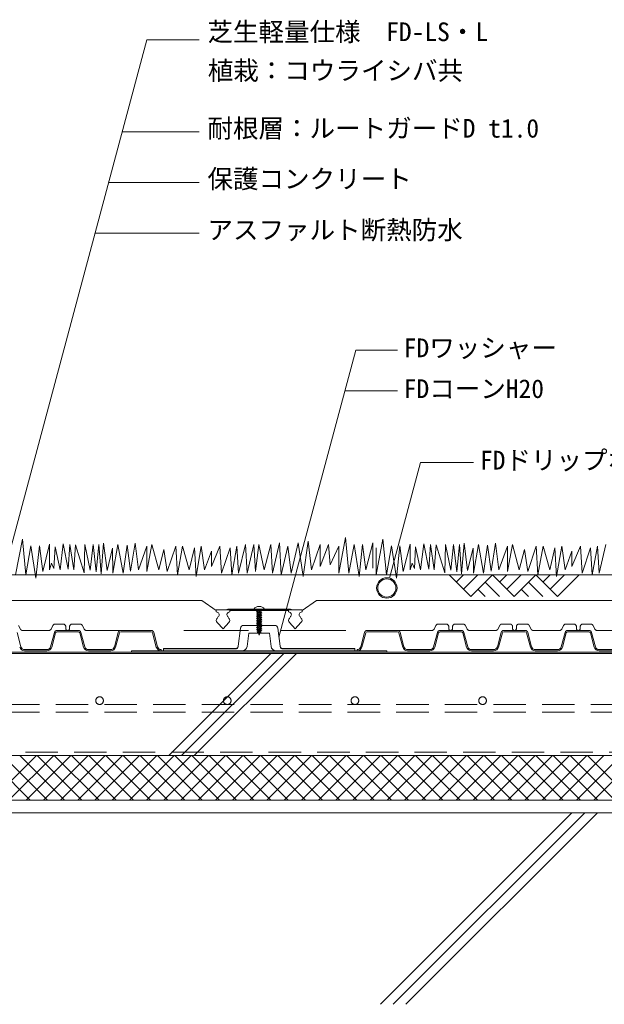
# Model space of a CAD drawing. Units: millimetres, scale not verified. Extents: x -1485 to 1485, y -1050 to 1050.
# Drawn here: x 104 to 562, y -460 to 312 of the extents above; entities that cross this region are included whole.
import ezdxf
from ezdxf.enums import TextEntityAlignment as Align

# ---------------------------------------------------------------- set-up
doc = ezdxf.new("R2010")
doc.units = ezdxf.units.MM
doc.header["$LTSCALE"] = 4
doc.linetypes.add('USER1', pattern=[19.05, 12.7, -6.35])
doc.linetypes.add('USER2', pattern=[9.525, 6.35, -3.175])
for name, color, linetype, lineweight in [('0-0_0', 7, 'Continuous', 18), ('0-3_HATCH', 9, 'Continuous', 18), ('0-4_KUTAI', 3, 'Continuous', 18), ('0-5_BOUSUI', 1, 'Continuous', 18), ('0-7_dannnetu', 6, 'Continuous', 18), ('0-8_KANAMONO', 4, 'Continuous', 18), ('0-9_buhin', 2, 'Continuous', 18), ('0-A_tensen', 7, 'USER2', 18), ('0-B_MOJI', 7, 'Continuous', 18), ('0-C_ecom', 7, 'Continuous', 18), ('0-D_GREEN', 3, 'Continuous', 18), ('0-E_FD-L', 4, 'Continuous', 18)]:
    doc.layers.add(name, color=color, linetype=linetype, lineweight=lineweight)
doc.styles.add('ＭＳ ゴシック', font='')
doc.styles.get('ＭＳ ゴシック').set_extended_font_data('MS Gothic')

# ---------------------------------------------------------------- blocks, each defined once
blk = doc.blocks.new('X5')
at = {"layer": '0-0_0'}
for p, q in [((1550.673, 645), (1515.673, 680)), ((1520.575, 645), (1555.575, 680)), ((1564.143, 645), (1529.143, 680)), ((1534.045, 645), (1569.045, 680)), ((1577.613, 645), (1542.613, 680)), ((1547.516, 645), (1582.516, 680)), ((1591.084, 645), (1556.084, 680)), ((1560.986, 645), (1595.986, 680)), ((1604.554, 645), (1569.554, 680)), ((1574.457, 645), (1609.457, 680)), ((1618.025, 645), (1583.025, 680)), ((1587.927, 645), (1622.927, 680)), ((1631.495, 645), (1596.495, 680)), ((1601.397, 645), (1636.397, 680)), ((1644.965, 645), (1609.965, 680)), ((1614.868, 645), (1649.868, 680)), ((1658.436, 645), (1623.436, 680)), ((1628.338, 645), (1663.338, 680)), ((1671.906, 645), (1636.906, 680)), ((1641.808, 645), (1676.808, 680)), ((1685.376, 645), (1650.376, 680)), ((1655.279, 645), (1690.279, 680)), ((1698.847, 645), (1663.847, 680)), ((1668.749, 645), (1703.749, 680)), ((1712.317, 645), (1677.317, 680)), ((1682.22, 645), (1717.22, 680)), ((1725.788, 645), (1690.788, 680)), ((1695.69, 645), (1730.69, 680)), ((1739.258, 645), (1704.258, 680)), ((1709.16, 645), (1744.16, 680)), ((1752.728, 645), (1717.728, 680)), ((1722.631, 645), (1757.631, 680)), ((1766.199, 645), (1731.199, 680)), ((1736.101, 645), (1771.101, 680)), ((1779.669, 645), (1744.669, 680)), ((1749.572, 645), (1784.572, 680)), ((1793.14, 645), (1758.14, 680)), ((1763.042, 645), (1798.042, 680)), ((1806.61, 645), (1771.61, 680)), ((1776.512, 645), (1811.512, 680)), ((1820.08, 645), (1785.08, 680)), ((1789.983, 645), (1824.983, 680)), ((1833.551, 645), (1798.551, 680)), ((1803.453, 645), (1838.453, 680)), ((1847.021, 645), (1812.021, 680)), ((1816.923, 645), (1851.923, 680)), ((1860.491, 645), (1825.491, 680)), ((1830.394, 645), (1865.394, 680)), ((1873.962, 645), (1838.962, 680)), ((1843.864, 645), (1878.864, 680)), ((1887.432, 645), (1852.432, 680)), ((1857.335, 645), (1892.335, 680)), ((1900.903, 645), (1865.903, 680)), ((1870.805, 645), (1905.805, 680)), ((1914.373, 645), (1879.373, 680)), ((1884.275, 645), (1919.275, 680)), ((1927.843, 645), (1892.843, 680)), ((1897.746, 645), (1932.746, 680)), ((1941.314, 645), (1906.314, 680)), ((1911.216, 645), (1946.216, 680)), ((1954.784, 645), (1919.784, 680)), ((1924.686, 645), (1959.686, 680)), ((1968.255, 645), (1933.255, 680)), ((1938.157, 645), (1973.157, 680)), ((1981.725, 645), (1946.725, 680)), ((1951.627, 645), (1986.627, 680)), ((1995.195, 645), (1960.195, 680)), ((1965.098, 645), (2000.098, 680)), ((2008.666, 645), (1973.666, 680)), ((1978.568, 645), (2013.568, 680)), ((2022.136, 645), (1987.136, 680)), ((1992.038, 645), (2027.038, 680))]:
    blk.add_line(p, q, dxfattribs=at)

msp = doc.modelspace()

# ---------------------------------------------------------------- linework, layer by layer
at = {"layer": '0-3_HATCH'}
for p, q in [((301.067, -184.504), (221.067, -264.504)), ((311.067, -184.504), (231.067, -264.504)), ((321.067, -184.504), (241.067, -264.504)), ((386.848, -459.504), (536.848, -309.504)), ((396.848, -459.504), (546.848, -309.504)), ((406.848, -459.504), (556.848, -309.504))]:
    msp.add_line(p, q, dxfattribs=at)
at = {"layer": '0-4_KUTAI'}
msp.add_line((881.848, -184.504), (-305.152, -184.504), dxfattribs=at)
msp.add_lwpolyline([(881.848, -309.504), (-678.152, -309.504), (-678.152, 90.496)], dxfattribs=at)
at = {"layer": '0-5_BOUSUI'}
msp.add_line((881.848, -183.504), (-231.852, -183.504), dxfattribs=at)
msp.add_lwpolyline([(881.848, -299.504), (-624.512, -299.504), (-668.152, -255.864), (-668.152, 40.796)], dxfattribs=at)
msp.add_lwpolyline([(191.848, -183.504), (391.848, -183.504), (391.848, -182.504), (191.848, -182.504)], close=True, dxfattribs=at)
at = {"layer": '0-7_dannnetu'}
msp.add_line((881.848, -264.504), (-574.512, -264.504), dxfattribs=at)
at = {"layer": '0-8_KANAMONO'}
for p, q in [((315.183, -149.704), (268.514, -149.704)), ((293.348, -150.904), (289.748, -151.504)), ((293.948, -152.204), (289.748, -152.904)), ((293.948, -153.604), (289.748, -154.304)), ((290.448, -151.1), (291.232, -150.904)), ((290.448, -151.1), (290.448, -150.904)), ((290.448, -151.908), (293.248, -151.208)), ((290.448, -152.5), (293.248, -151.8)), ((290.448, -153.308), (293.248, -152.608)), ((290.448, -153.9), (293.248, -153.2)), ((290.448, -154.708), (293.248, -154.008)), ((259.799, -155.658), (259.01, -157.05)), ((268.119, -157.05), (267.329, -155.658)), ((293.948, -155.004), (289.748, -155.704)), ((293.948, -156.404), (289.748, -157.104)), ((293.948, -157.804), (289.748, -158.504)), ((293.948, -159.204), (289.748, -159.904)), ((293.948, -160.604), (289.748, -161.304)), ((293.948, -162.004), (289.748, -162.704)), ((290.448, -155.3), (293.248, -154.6)), ((290.448, -156.108), (293.248, -155.408)), ((290.448, -156.7), (293.248, -156)), ((290.448, -157.508), (293.248, -156.808)), ((290.448, -158.1), (293.248, -157.4)), ((290.448, -158.908), (293.248, -158.208)), ((290.448, -159.5), (293.248, -158.8)), ((290.448, -160.308), (293.248, -159.608)), ((290.448, -160.9), (293.248, -160.2)), ((290.448, -161.708), (293.248, -161.008)), ((290.448, -162.3), (293.248, -161.6)), ((316.367, -155.658), (315.578, -157.05)), ((324.687, -157.05), (323.898, -155.658)), ((293.948, -163.404), (289.748, -164.104)), ((293.948, -164.804), (289.748, -165.504)), ((293.948, -166.204), (289.907, -166.878)), ((293.948, -166.204), (289.907, -166.878)), ((293.509, -167.677), (290.37, -168.2)), ((293.509, -167.677), (290.37, -168.2)), ((290.448, -163.108), (293.248, -162.408)), ((290.448, -163.7), (293.248, -163)), ((290.448, -164.508), (293.248, -163.808)), ((290.448, -165.1), (293.248, -164.4)), ((290.448, -165.908), (293.248, -165.208)), ((290.511, -166.484), (293.248, -165.8)), ((290.786, -167.268), (293.115, -166.685)), ((290.962, -167.772), (292.905, -167.286)), ((291.222, -168.515), (292.595, -168.172))]:
    msp.add_line(p, q, dxfattribs=at)
for points in [[(324.747, -152.146), (325.455, -151.804), (325.455, -150.304), (258.242, -150.304), (258.242, -151.804), (258.949, -152.146)], [(268.179, -152.146), (268.886, -151.804), (268.886, -150.904), (314.81, -150.904)], [(291.222, -168.515), (290.37, -168.2), (290.962, -167.772), (290.786, -167.268), (289.907, -166.878), (290.511, -166.484), (290.448, -166.304), (290.448, -165.908), (289.748, -165.504), (290.448, -165.1), (290.448, -164.508), (289.748, -164.104), (290.448, -163.7), (290.448, -163.108), (289.748, -162.704), (290.448, -162.3), (290.448, -161.708), (289.748, -161.304), (290.448, -160.9), (290.448, -160.308), (289.748, -159.904), (290.448, -159.5), (290.448, -158.908), (289.748, -158.504), (290.448, -158.1), (290.448, -157.508), (289.748, -157.104), (290.448, -156.7), (290.448, -156.108), (289.748, -155.704), (290.448, -155.3), (290.448, -154.708), (289.748, -154.304), (290.448, -153.9), (290.448, -153.308), (289.748, -152.904), (290.448, -152.5), (290.448, -151.908), (289.748, -151.504), (290.448, -151.1)], [(293.775, -150.904), (293.248, -151.208), (293.248, -151.8), (293.948, -152.204), (293.248, -152.608), (293.248, -153.2), (293.948, -153.604), (293.248, -154.008), (293.248, -154.6), (293.948, -155.004), (293.248, -155.408), (293.248, -156), (293.948, -156.404), (293.248, -156.808), (293.248, -157.4), (293.948, -157.804), (293.248, -158.208), (293.248, -158.8), (293.948, -159.204), (293.248, -159.608), (293.248, -160.2), (293.948, -160.604), (293.248, -161.008), (293.248, -161.6), (293.948, -162.004), (293.248, -162.408), (293.248, -163), (293.948, -163.404), (293.248, -163.808), (293.248, -164.4), (293.948, -164.804), (293.248, -165.208), (293.248, -165.8), (293.948, -166.204), (293.115, -166.685), (292.905, -167.286), (293.509, -167.677), (292.595, -168.172), (291.848, -170.304), (291.222, -168.515)], [(314.81, -150.904), (314.81, -151.804), (315.518, -152.146)], [(259.088, -160.218), (263.564, -165.104), (268.04, -160.218)], [(315.657, -160.218), (320.133, -165.104), (324.609, -160.218)]]:
    msp.add_lwpolyline(points, dxfattribs=at)
for centre, radius, start, end in [((258.54, -154.104), 2, 309.01589, 78.18299), ((268.514, -155.212), 5.508, 90, 116.99147), ((268.588, -154.104), 2, 101.81701, 230.98411), ((291.848, -152.704), 5.1, 36.03188, 143.96812), ((315.183, -155.212), 5.508, 63.00853, 90), ((315.108, -154.104), 2, 309.01589, 78.18299), ((325.157, -154.104), 2, 101.81701, 230.98411), ((260.269, -158.604), 2, 129.0159, 233.82139), ((266.859, -158.604), 2, 306.17861, 50.9841), ((316.837, -158.604), 2, 129.0159, 233.82139), ((323.428, -158.604), 2, 306.17861, 50.9841)]:
    msp.add_arc(centre, radius, start, end, dxfattribs=at)
at = {"layer": '0-9_buhin', "linetype": 'USER2'}
msp.add_lwpolyline([(-645.652, -246.545), (-615.192, -277.004), (-577.012, -277.004), (-577.012, -262.004), (881.848, -262.004)], dxfattribs=at)
at = {"layer": '0-A_tensen'}
msp.add_line((881.848, -230.504), (-258.152, -230.504), dxfattribs=at)
msp.add_lwpolyline([(881.848, -224.504), (-258.152, -224.504), (-258.152, -230.504)], dxfattribs=at)
for centre in [(166.848, -221.504), (266.848, -221.504), (366.848, -221.504), (466.848, -221.504)]:
    msp.add_circle(centre, 3, dxfattribs=at)
at = {"layer": '0-B_MOJI'}
for p, q in [((44.209, -299.504), (203.872, 296.368)), ((203.872, 296.368), (244.853, 296.368)), ((184.542, 224.225), (244.853, 224.225)), ((173.919, 184.58), (244.853, 184.58)), ((163.296, 144.935), (244.853, 144.935)), ((307.323, -171.722), (367.611, 53.277)), ((367.611, 53.277), (400.128, 53.277)), ((359.037, 21.277), (400.128, 21.277)), ((393.919, -125.477), (418.226, -34.76)), ((418.226, -34.76), (459.839, -34.76))]:
    msp.add_line(p, q, dxfattribs=at)
at = {"layer": '0-C_ecom'}
for p, q in [((881.848, -122.904), (-191.852, -122.904)), ((440.64, -122.904), (457.61, -139.875)), ((451.954, -122.904), (446.297, -128.561)), ((463.267, -122.904), (451.954, -134.218)), ((474.581, -122.904), (457.61, -139.875)), ((474.581, -122.904), (491.551, -139.875)), ((485.894, -122.904), (480.238, -128.561)), ((497.208, -122.904), (485.894, -134.218)), ((508.522, -122.904), (491.551, -139.875)), ((508.522, -122.904), (525.493, -139.875)), ((519.836, -122.904), (514.179, -128.561)), ((531.15, -122.904), (519.836, -134.218)), ((542.463, -122.904), (525.493, -139.875)), ((468.924, -128.561), (480.238, -139.875)), ((502.866, -128.561), (514.179, -139.875)), ((463.267, -134.218), (468.924, -139.875)), ((497.209, -134.218), (502.866, -139.875))]:
    msp.add_line(p, q, dxfattribs=at)
at = {"layer": '0-C_ecom', "color": 8}
for p, q in [((247.046, -142.904), (-180.152, -142.904)), ((258.242, -150.904), (247.046, -142.904)), ((325.455, -150.904), (336.651, -142.904)), ((881.848, -142.904), (336.651, -142.904))]:
    msp.add_line(p, q, dxfattribs=at)
at = {"layer": '0-C_ecom', "color": 150}
for p, q in [((275.478, -178.757), (277.27, -164.688)), ((279.75, -162.504), (303.947, -162.504)), ((301.194, -179.01), (299.856, -168.504)), ((306.426, -164.688), (308.219, -178.757)), ((216.848, -181.004), (273.43, -181.004)), ((275.414, -179.257), (275.478, -178.757)), ((308.282, -179.257), (308.219, -178.757)), ((366.848, -181.004), (310.266, -181.004))]:
    msp.add_line(p, q, dxfattribs=at)
for points in [[(299.856, -168.504), (283.841, -168.504), (282.502, -179.01)], [(278.534, -182.504), (216.848, -182.504), (216.848, -180.504), (273.494, -180.504)], [(310.203, -180.504), (366.848, -180.504), (366.848, -182.504), (305.162, -182.504)]]:
    msp.add_lwpolyline(points, dxfattribs=at)
at = {"layer": '0-C_ecom', "color": 4}
for radius in [8, 7.1]:
    msp.add_circle((391.848, -133.204), radius, dxfattribs=at)
at = {"layer": '0-C_ecom', "color": 150}
for centre, radius, start, end in [((279.75, -165.004), 2.5, 90, 172.7407), ((303.947, -165.004), 2.5, 7.2593, 90), ((273.43, -179.004), 2, 270, 352.7407), ((273.494, -178.504), 2, 270, 352.7407), ((278.534, -178.504), 4, 270, 352.7407), ((305.162, -178.504), 4, 187.2593, 270), ((310.203, -178.504), 2, 187.2593, 270), ((310.266, -179.004), 2, 187.2593, 270)]:
    msp.add_arc(centre, radius, start, end, dxfattribs=at)
at = {"layer": '0-D_GREEN'}
for points in [[(101.07, -122.904), (106.392, -94.963), (109.053, -122.904), (113.045, -100.285), (117.037, -125.565), (119.698, -100.285), (122.359, -120.243), (127.681, -98.955), (127.681, -118.913), (129.176, -113.706), (131.005, -118.011), (131.98, -100.949), (135.88, -118.986), (138.318, -98.511), (142.217, -118.498), (143.68, -98.999), (146.605, -118.986), (148.067, -99.486), (154.892, -121.423), (155.379, -98.999), (159.523, -119.229), (161.717, -99.243), (164.154, -120.448), (166.348, -98.999), (168.054, -122.154), (169.941, -98.027), (172.685, -119.585), (176.997, -101.947), (177.271, -121.669), (181.262, -99.05), (185.254, -121.669), (188.364, -99.595), (191.108, -119.977), (194.635, -98.027), (197.228, -119.008), (203.881, -100.381), (203.881, -120.339), (207.873, -99.05), (213.195, -119.008)], [(213.195, -119.008), (217.186, -103.042), (219.847, -120.339), (226.5, -100.381), (227.83, -123), (231.822, -100.381), (237.144, -119.008), (241.136, -101.711), (242.466, -124.33), (246.458, -100.381), (249.119, -119.008), (254.441, -104.372), (254.441, -116.347), (261.093, -100.381), (262.424, -121.669), (269.077, -101.711), (270.407, -123), (274.399, -100.381), (275.729, -121.669), (281.051, -99.05), (282.382, -121.669), (287.704, -99.05), (289.034, -120.339), (291.696, -99.05), (295.687, -119.008), (301.009, -99.05), (302.34, -121.669), (307.662, -97.72), (308.992, -123), (314.314, -100.381), (316.975, -121.669), (322.298, -97.72), (326.289, -124.33), (330.281, -96.389), (332.942, -119.008), (339.594, -99.05), (339.594, -116.347), (346.247, -99.05), (347.578, -115.017), (354.23, -100.381)], [(354.23, -100.381), (354.23, -121.669), (359.552, -93.728), (362.213, -121.669), (366.205, -99.05), (370.196, -124.33), (372.857, -99.05), (375.518, -119.008), (380.84, -97.72), (380.84, -117.678)], [(383.49, -101.616), (383.49, -122.904), (388.812, -94.963), (391.473, -122.904), (395.465, -100.285), (399.456, -125.565), (402.118, -100.285), (404.779, -120.243), (410.101, -98.955), (410.101, -118.913), (411.596, -113.706), (413.425, -118.011), (414.4, -100.949), (418.3, -118.986), (420.738, -98.511), (424.637, -118.498), (426.1, -98.999), (429.025, -118.986), (430.487, -99.486), (437.312, -121.423), (437.799, -98.999), (441.943, -119.229), (444.136, -99.243), (446.574, -120.448), (448.767, -98.999), (450.474, -122.154), (452.361, -98.027), (455.105, -119.585), (459.416, -101.947), (459.69, -121.669), (463.682, -99.05), (467.674, -121.669), (470.784, -99.595), (473.527, -119.977), (477.055, -98.027), (479.648, -119.008), (486.301, -100.381), (486.301, -120.339), (490.293, -99.05), (495.615, -119.008)], [(495.615, -119.008), (499.606, -103.042), (502.267, -120.339), (508.92, -100.381), (510.25, -123), (514.242, -100.381), (519.564, -119.008), (523.556, -101.711), (524.886, -124.33), (528.878, -100.381), (531.539, -119.008), (536.861, -104.372), (536.861, -116.347), (543.513, -100.381), (544.844, -121.669), (551.497, -101.711), (552.827, -123), (556.819, -100.381), (558.149, -121.669), (563.471, -99.05)]]:
    msp.add_lwpolyline(points, dxfattribs=at)
at = {"layer": '0-E_FD-L', "linetype": 'USER1'}
for p, q in [((132.081, -161.504), (138.348, -161.504)), ((145.348, -161.504), (151.615, -161.504)), ((432.081, -161.504), (438.348, -161.504)), ((445.348, -161.504), (451.615, -161.504)), ((482.081, -161.504), (488.348, -161.504)), ((495.348, -161.504), (501.615, -161.504)), ((532.081, -161.504), (538.348, -161.504)), ((545.348, -161.504), (551.615, -161.504)), ((103.402, -162.605), (104.809, -165.403)), ((106.596, -166.504), (127.101, -166.504)), ((128.887, -165.403), (130.294, -162.605)), ((140.348, -163.504), (140.348, -165.004)), ((143.348, -165.004), (143.348, -163.504)), ((153.402, -162.605), (154.809, -165.403)), ((156.596, -166.504), (427.101, -166.504)), ((428.887, -165.403), (430.294, -162.605)), ((440.348, -163.504), (440.348, -165.004)), ((443.348, -165.004), (443.348, -163.504)), ((453.402, -162.605), (454.809, -165.403)), ((456.596, -166.504), (477.101, -166.504)), ((478.887, -165.403), (480.294, -162.605)), ((490.348, -163.504), (490.348, -165.004)), ((493.348, -165.004), (493.348, -163.504)), ((503.402, -162.605), (504.809, -165.403)), ((506.596, -166.504), (527.101, -166.504)), ((528.887, -165.403), (530.294, -162.605)), ((540.348, -163.504), (540.348, -165.004)), ((543.348, -165.004), (543.348, -163.504)), ((553.402, -162.605), (554.809, -165.403)), ((556.596, -166.504), (577.101, -166.504))]:
    msp.add_line(p, q, dxfattribs=at)
at = {"layer": '0-E_FD-L'}
for p, q in [((102.244, -167.989), (105.254, -179.277)), ((128.442, -179.277), (131.452, -167.989)), ((132.419, -168.246), (129.408, -179.535)), ((133.385, -166.504), (150.312, -166.504)), ((150.312, -167.504), (133.385, -167.504)), ((154.288, -179.535), (151.278, -168.246)), ((152.244, -167.989), (155.254, -179.277)), ((178.442, -179.277), (181.452, -167.989)), ((182.419, -168.246), (179.408, -179.535)), ((183.385, -166.504), (207.312, -166.504)), ((207.312, -167.504), (183.385, -167.504)), ((211.288, -179.535), (208.278, -168.246)), ((209.244, -167.989), (212.254, -179.277)), ((371.442, -179.277), (374.452, -167.989)), ((375.419, -168.246), (372.408, -179.535)), ((376.385, -166.504), (400.312, -166.504)), ((400.312, -167.504), (376.385, -167.504)), ((404.288, -179.535), (401.278, -168.246)), ((402.244, -167.989), (405.254, -179.277)), ((428.442, -179.277), (431.452, -167.989)), ((432.419, -168.246), (429.408, -179.535)), ((433.385, -166.504), (450.312, -166.504)), ((450.312, -167.504), (433.385, -167.504)), ((454.288, -179.535), (451.278, -168.246)), ((452.244, -167.989), (455.254, -179.277)), ((478.442, -179.277), (481.452, -167.989)), ((482.419, -168.246), (479.408, -179.535)), ((483.385, -166.504), (500.312, -166.504)), ((500.312, -167.504), (483.385, -167.504)), ((504.288, -179.535), (501.278, -168.246)), ((502.244, -167.989), (505.254, -179.277)), ((528.442, -179.277), (531.452, -167.989)), ((532.419, -168.246), (529.408, -179.535)), ((533.385, -166.504), (550.312, -166.504)), ((550.312, -167.504), (533.385, -167.504)), ((554.288, -179.535), (551.278, -168.246)), ((552.244, -167.989), (555.254, -179.277)), ((108.153, -181.504), (125.543, -181.504)), ((125.543, -182.504), (108.153, -182.504)), ((158.153, -181.504), (175.543, -181.504)), ((175.543, -182.504), (158.153, -182.504)), ((215.153, -181.504), (215.153, -182.504)), ((368.543, -182.504), (368.543, -181.504)), ((408.153, -181.504), (425.543, -181.504)), ((425.543, -182.504), (408.153, -182.504)), ((458.153, -181.504), (475.543, -181.504)), ((475.543, -182.504), (458.153, -182.504)), ((508.153, -181.504), (525.543, -181.504)), ((525.543, -182.504), (508.153, -182.504)), ((558.153, -181.504), (575.543, -181.504)), ((575.543, -182.504), (558.153, -182.504))]:
    msp.add_line(p, q, dxfattribs=at)
at = {"layer": '0-E_FD-L', "linetype": 'USER1'}
for centre, radius, start, end in [((132.081, -163.504), 2, 90, 153.30018), ((138.348, -163.504), 2, 360, 90), ((145.348, -163.504), 2, 90, 180), ((151.615, -163.504), 2, 26.69982, 90), ((432.081, -163.504), 2, 90, 153.30018), ((438.348, -163.504), 2, 360, 90), ((445.348, -163.504), 2, 90, 180), ((451.615, -163.504), 2, 26.69982, 90), ((482.081, -163.504), 2, 90, 153.30018), ((488.348, -163.504), 2, 360, 90), ((495.348, -163.504), 2, 90, 180), ((501.615, -163.504), 2, 26.69982, 90), ((532.081, -163.504), 2, 90, 153.30018), ((538.348, -163.504), 2, 360, 90), ((545.348, -163.504), 2, 90, 180), ((551.615, -163.504), 2, 26.69982, 90), ((106.596, -164.504), 2, 206.69982, 270), ((127.101, -164.504), 2, 270, 333.30018), ((141.848, -165.004), 1.5, 180, 0), ((156.596, -164.504), 2, 206.69982, 270), ((427.101, -164.504), 2, 270, 333.30018), ((441.848, -165.004), 1.5, 180, 0), ((456.596, -164.504), 2, 206.69982, 270), ((477.101, -164.504), 2, 270, 333.30018), ((491.848, -165.004), 1.5, 180, 0), ((506.596, -164.504), 2, 206.69982, 270), ((527.101, -164.504), 2, 270, 333.30018), ((541.848, -165.004), 1.5, 180, 0), ((556.596, -164.504), 2, 206.69982, 270)]:
    msp.add_arc(centre, radius, start, end, dxfattribs=at)
at = {"layer": '0-E_FD-L'}
for centre, radius, start, end in [((133.385, -168.504), 2, 90, 165.06858), ((133.385, -168.504), 1, 90, 165.06858), ((150.312, -168.504), 2, 14.93142, 90), ((150.312, -168.504), 1, 14.93142, 90), ((183.385, -168.504), 2, 90, 165.06858), ((183.385, -168.504), 1, 90, 165.06858), ((207.312, -168.504), 2, 14.93142, 90), ((207.312, -168.504), 1, 14.93142, 90), ((376.385, -168.504), 2, 90, 165.06858), ((376.385, -168.504), 1, 90, 165.06858), ((400.312, -168.504), 2, 14.93142, 90), ((400.312, -168.504), 1, 14.93142, 90), ((433.385, -168.504), 2, 90, 165.06858), ((433.385, -168.504), 1, 90, 165.06858), ((450.312, -168.504), 2, 14.93142, 90), ((450.312, -168.504), 1, 14.93142, 90), ((483.385, -168.504), 2, 90, 165.06858), ((483.385, -168.504), 1, 90, 165.06858), ((500.312, -168.504), 2, 14.93142, 90), ((500.312, -168.504), 1, 14.93142, 90), ((533.385, -168.504), 2, 90, 165.06858), ((533.385, -168.504), 1, 90, 165.06858), ((550.312, -168.504), 2, 14.93142, 90), ((550.312, -168.504), 1, 14.93142, 90), ((108.153, -178.504), 4, 194.93142, 270), ((108.153, -178.504), 3, 194.93142, 270), ((125.543, -178.504), 3, 270, 345.06858), ((125.543, -178.504), 4, 270, 345.06858), ((158.153, -178.504), 4, 194.93142, 270), ((158.153, -178.504), 3, 194.93142, 270), ((175.543, -178.504), 3, 270, 345.06858), ((175.543, -178.504), 4, 270, 345.06858), ((215.153, -178.504), 4, 194.93142, 270), ((215.153, -178.504), 3, 194.93142, 270), ((368.543, -178.504), 3, 270, 345.06858), ((368.543, -178.504), 4, 270, 345.06858), ((408.153, -178.504), 4, 194.93142, 270), ((408.153, -178.504), 3, 194.93142, 270), ((425.543, -178.504), 3, 270, 345.06858), ((425.543, -178.504), 4, 270, 345.06858), ((458.153, -178.504), 4, 194.93142, 270), ((458.153, -178.504), 3, 194.93142, 270), ((475.543, -178.504), 3, 270, 345.06858), ((475.543, -178.504), 4, 270, 345.06858), ((508.153, -178.504), 4, 194.93142, 270), ((508.153, -178.504), 3, 194.93142, 270), ((525.543, -178.504), 3, 270, 345.06858), ((525.543, -178.504), 4, 270, 345.06858), ((558.153, -178.504), 4, 194.93142, 270), ((558.153, -178.504), 3, 194.93142, 270)]:
    msp.add_arc(centre, radius, start, end, dxfattribs=at)

# ---------------------------------------------------------------- block references
at = {"layer": '0-3_HATCH'}
msp.add_blockref('X5', (-1438.152, -944.504), dxfattribs=at)

# ---------------------------------------------------------------- texts
at = {"layer": '0-B_MOJI', "style": 'ＭＳ ゴシック'}
for s, p in [('芝生軽量仕様\u3000FD-LS・L', (251.353, 290.99)), ('植栽：コウライシバ共', (251.6, 260.616)), ('耐根層：ルートガードD t1.0', (251.353, 215.372)), ('保護コンクリート', (251.353, 175.727)), ('アスファルト断熱防水', (251.353, 135.727)), ('FDワッシャー', (405.128, 43.277)), ('FDコーンH20', (405.128, 11.277)), ('FDドリップホース 径16', (464.839, -44.76))]:
    msp.add_text(s, height=14.66, dxfattribs=at).set_placement(p, align=Align.BOTTOM_LEFT)

doc.saveas('drawing.dxf')
